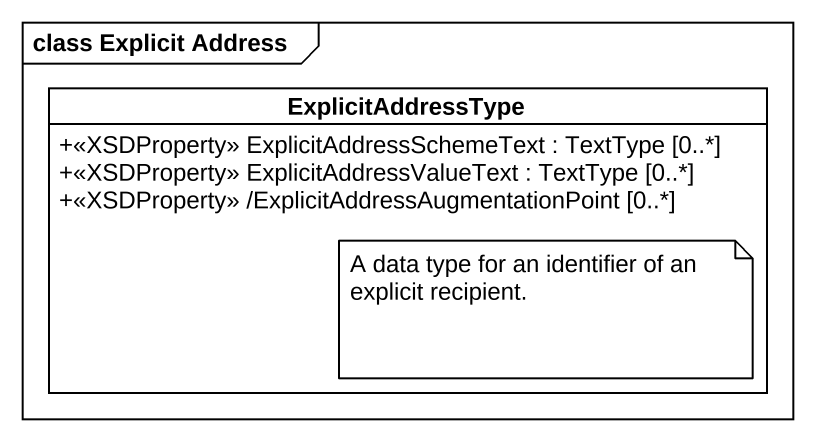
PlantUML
@startuml
mainframe class Explicit Address
hide circle
hide empty members
skinparam classAttributeIconSize 0
class ExplicitAddressType {
  +<<XSDProperty>> ExplicitAddressSchemeText : TextType [0..*]
  +<<XSDProperty>> ExplicitAddressValueText : TextType [0..*]
  +<<XSDProperty>> /ExplicitAddressAugmentationPoint [0..*]
}
note right of ExplicitAddressType : A data type for an identifier of an explicit recipient.
@enduml
